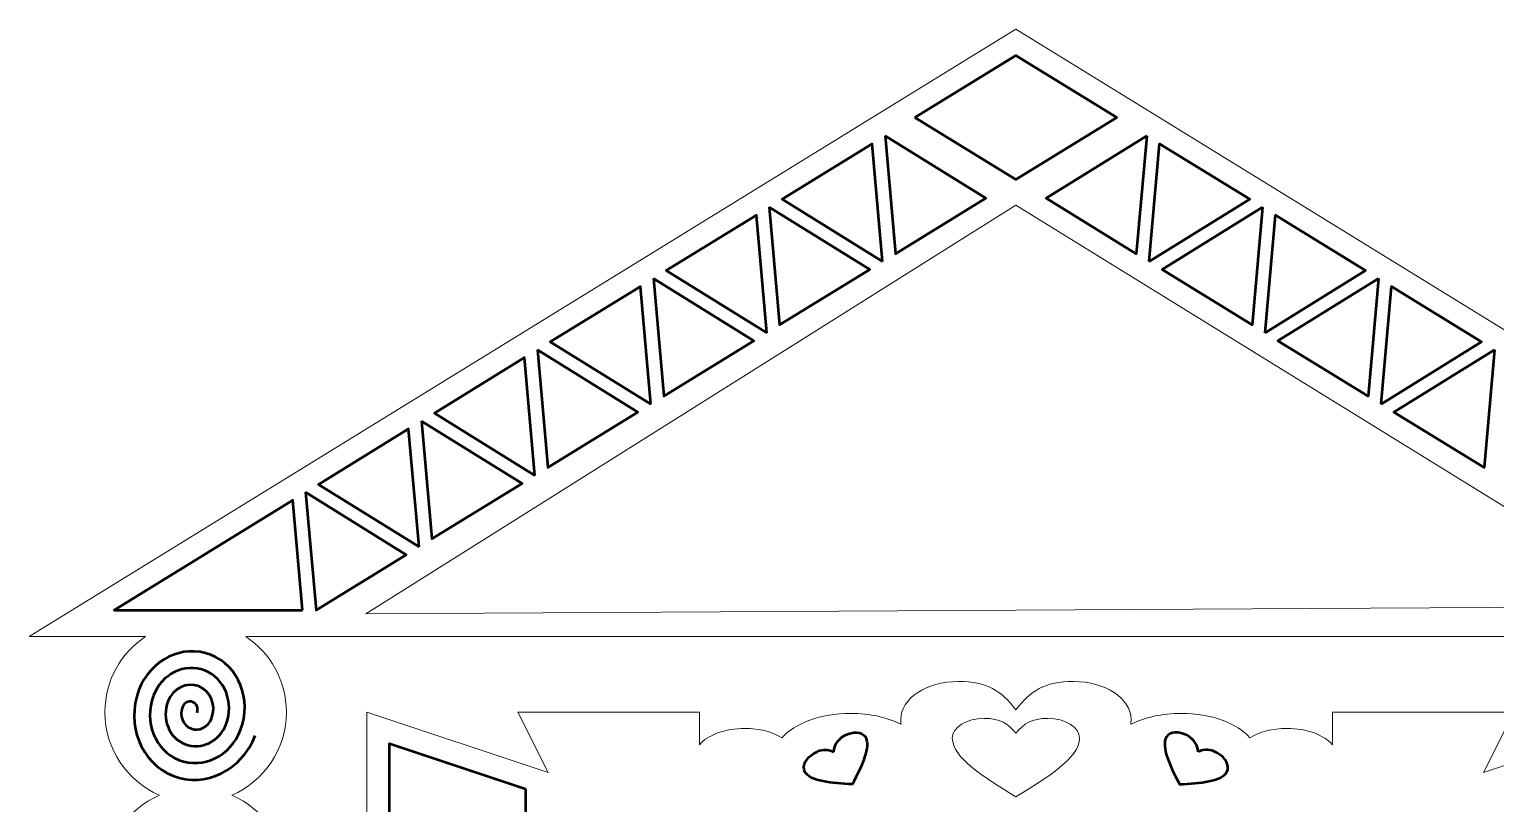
# Model space of a CAD drawing. Header units: centimetres. Extents: x -8.6 to 53, y -11.9 to 13.5.
# Drawn here: x 22.86 to 33.39, y 7.92 to 13.48 of the extents above; entities that cross this region are included whole.
import ezdxf

# ---------------------------------------------------------------- set-up
doc = ezdxf.new("R2010")
doc.units = ezdxf.units.CM
doc.header["$MEASUREMENT"] = 0
doc.layers.add('layer 2', color=7, linetype='Continuous')
doc.layers.add('layer 3', color=7, linetype='Continuous')

msp = doc.modelspace()

# ---------------------------------------------------------------- linework, layer by layer
at = {"layer": 'layer 2', "color": 242, "lineweight": 9}
for points, knots in [([(29.94722, 13.47698), (29.94722, 13.47698), (37.03106, 9.11633), (37.03106, 9.11633), (37.03106, 9.11633), (37.03106, 9.11633), (36.19698, 9.11633), (36.19698, 9.11633), (36.19698, 9.11633), (36.37252, 8.99964), (36.48823, 8.8001), (36.48823, 8.57351), (36.48823, 8.57351), (36.48823, 8.30643), (36.32748, 8.07694), (36.09747, 7.9764), (36.09747, 7.9764), (36.32748, 7.87586), (36.48823, 7.64638), (36.48823, 7.3793), (36.48823, 7.3793), (36.48823, 7.11221), (36.32748, 6.88273), (36.09747, 6.78219), (36.09747, 6.78219), (36.32748, 6.68165), (36.48823, 6.45216), (36.48823, 6.18508), (36.48823, 6.18508), (36.48823, 5.918), (36.32748, 5.68852), (36.09747, 5.58797), (36.09747, 5.58797), (36.32748, 5.48743), (36.48823, 5.25795), (36.48823, 4.99087), (36.48823, 4.99087), (36.48823, 4.72379), (36.32748, 4.4943), (36.09747, 4.39376), (36.09747, 4.39376), (36.32748, 4.29322), (36.48823, 4.06373), (36.48823, 3.79665), (36.48823, 3.79665), (36.48823, 3.57007), (36.37252, 3.37052), (36.19698, 3.25383), (36.19698, 3.25383), (36.19698, 3.25383), (37.03106, 3.25383), (37.03106, 3.25383), (37.03106, 3.25383), (37.03106, 3.25383), (37.03106, -1.52302), (37.03106, -1.52302), (37.03106, -1.52302), (37.03106, -1.52302), (22.86335, -1.52302), (22.86335, -1.52302), (22.86335, -1.52302), (22.86335, -1.52302), (22.86335, 3.25383), (22.86335, 3.25383), (22.86335, 3.25383), (22.86335, 3.25383), (23.69744, 3.25383), (23.69744, 3.25383), (23.69744, 3.25383), (23.5219, 3.37052), (23.40618, 3.57007), (23.40618, 3.79665), (23.40618, 3.79665), (23.40618, 4.06373), (23.56693, 4.29322), (23.79695, 4.39376), (23.79695, 4.39376), (23.56693, 4.4943), (23.40618, 4.72379), (23.40618, 4.99087), (23.40618, 4.99087), (23.40618, 5.25795), (23.56693, 5.48743), (23.79695, 5.58797), (23.79695, 5.58797), (23.56693, 5.68852), (23.40618, 5.918), (23.40618, 6.18508), (23.40618, 6.18508), (23.40618, 6.45216), (23.56693, 6.68165), (23.79695, 6.78219), (23.79695, 6.78219), (23.56693, 6.88273), (23.40618, 7.11221), (23.40618, 7.3793), (23.40618, 7.3793), (23.40618, 7.64638), (23.56693, 7.87586), (23.79695, 7.9764), (23.79695, 7.9764), (23.56693, 8.07694), (23.40618, 8.30643), (23.40618, 8.57351), (23.40618, 8.57351), (23.40618, 8.8001), (23.5219, 8.99964), (23.69744, 9.11633), (23.69744, 9.11633), (23.69744, 9.11633), (22.86335, 9.11633), (22.86335, 9.11633), (22.86335, 9.11633), (22.86335, 9.11633), (29.94722, 13.47698), (29.94722, 13.47698)], [0, 0, 0, 0, 0.03333333, 0.03333333, 0.03333333, 0.03333333, 0.06666667, 0.06666667, 0.06666667, 0.06666667, 0.1, 0.1, 0.1, 0.1, 0.13333333, 0.13333333, 0.13333333, 0.13333333, 0.16666667, 0.16666667, 0.16666667, 0.16666667, 0.2, 0.2, 0.2, 0.2, 0.23333333, 0.23333333, 0.23333333, 0.23333333, 0.26666667, 0.26666667, 0.26666667, 0.26666667, 0.3, 0.3, 0.3, 0.3, 0.33333333, 0.33333333, 0.33333333, 0.33333333, 0.36666667, 0.36666667, 0.36666667, 0.36666667, 0.4, 0.4, 0.4, 0.4, 0.43333333, 0.43333333, 0.43333333, 0.43333333, 0.46666667, 0.46666667, 0.46666667, 0.46666667, 0.5, 0.5, 0.5, 0.5, 0.53333333, 0.53333333, 0.53333333, 0.53333333, 0.56666667, 0.56666667, 0.56666667, 0.56666667, 0.6, 0.6, 0.6, 0.6, 0.63333333, 0.63333333, 0.63333333, 0.63333333, 0.66666667, 0.66666667, 0.66666667, 0.66666667, 0.7, 0.7, 0.7, 0.7, 0.73333333, 0.73333333, 0.73333333, 0.73333333, 0.76666667, 0.76666667, 0.76666667, 0.76666667, 0.8, 0.8, 0.8, 0.8, 0.83333333, 0.83333333, 0.83333333, 0.83333333, 0.86666667, 0.86666667, 0.86666667, 0.86666667, 0.9, 0.9, 0.9, 0.9, 0.93333333, 0.93333333, 0.93333333, 0.93333333, 1, 1, 1, 1]), ([(34.61551, 9.3328), (34.61551, 9.3328), (25.27892, 9.27852), (25.27892, 9.27852), (25.27892, 9.27852), (25.27892, 9.27852), (29.94719, 12.21357), (29.94719, 12.21357), (29.94719, 12.21357), (29.94719, 12.21357), (34.61551, 9.3328), (34.61551, 9.3328)], [0, 0, 0, 0, 0.25, 0.25, 0.25, 0.25, 0.5, 0.5, 0.5, 0.5, 1, 1, 1, 1]), ([(33.30541, 8.13925), (33.30541, 8.13925), (34.60819, 8.57351), (34.60819, 8.57351), (34.60819, 8.57351), (34.60819, 8.57351), (34.60819, 3.57953), (34.60819, 3.57953), (34.60819, 3.57953), (34.60819, 3.57953), (33.52254, 3.76048), (33.52254, 3.76048), (33.52254, 3.76048), (33.52254, 3.76048), (33.52254, 3.25383), (33.52254, 3.25383), (33.52254, 3.25383), (33.52254, 3.25383), (35.47671, 3.25383), (35.47671, 3.25383), (35.47671, 3.25383), (35.30117, 3.37052), (35.18546, 3.57007), (35.18546, 3.79665), (35.18546, 3.79665), (35.18546, 4.06373), (35.34621, 4.29322), (35.57622, 4.39376), (35.57622, 4.39376), (35.34621, 4.4943), (35.18546, 4.72379), (35.18546, 4.99087), (35.18546, 4.99087), (35.18546, 5.25795), (35.34621, 5.48743), (35.57622, 5.58797), (35.57622, 5.58797), (35.34621, 5.68852), (35.18546, 5.918), (35.18546, 6.18508), (35.18546, 6.18508), (35.18546, 6.45216), (35.34621, 6.68165), (35.57622, 6.78219), (35.57622, 6.78219), (35.34621, 6.88273), (35.18546, 7.11221), (35.18546, 7.3793), (35.18546, 7.3793), (35.18546, 7.64638), (35.34621, 7.87586), (35.57622, 7.9764), (35.57622, 7.9764), (35.34621, 8.07694), (35.18546, 8.30643), (35.18546, 8.57351), (35.18546, 8.57351), (35.18546, 8.8001), (35.30117, 8.99964), (35.47671, 9.11633), (35.47671, 9.11633), (35.47671, 9.11633), (24.4177, 9.11633), (24.4177, 9.11633), (24.4177, 9.11633), (24.59324, 8.99964), (24.70896, 8.8001), (24.70896, 8.57351), (24.70896, 8.57351), (24.70896, 8.30643), (24.54821, 8.07694), (24.31819, 7.9764), (24.31819, 7.9764), (24.54821, 7.87586), (24.70896, 7.64638), (24.70896, 7.3793), (24.70896, 7.3793), (24.70896, 7.11221), (24.54821, 6.88273), (24.31819, 6.78219), (24.31819, 6.78219), (24.54821, 6.68165), (24.70896, 6.45216), (24.70896, 6.18508), (24.70896, 6.18508), (24.70896, 5.918), (24.54821, 5.68852), (24.31819, 5.58797), (24.31819, 5.58797), (24.54821, 5.48743), (24.70896, 5.25795), (24.70896, 4.99087), (24.70896, 4.99087), (24.70896, 4.72379), (24.54821, 4.4943), (24.31819, 4.39376), (24.31819, 4.39376), (24.54821, 4.29322), (24.70896, 4.06373), (24.70896, 3.79665), (24.70896, 3.79665), (24.70896, 3.57007), (24.59324, 3.37052), (24.4177, 3.25383), (24.4177, 3.25383), (24.4177, 3.25383), (26.37187, 3.25383), (26.37187, 3.25383), (26.37187, 3.25383), (26.37187, 3.25383), (26.37187, 3.76048), (26.37187, 3.76048), (26.37187, 3.76048), (26.37187, 3.76048), (25.28622, 3.57953), (25.28622, 3.57953), (25.28622, 3.57953), (25.28622, 3.57953), (25.28622, 8.57351), (25.28622, 8.57351), (25.28622, 8.57351), (25.28622, 8.57351), (26.589, 8.13925), (26.589, 8.13925), (26.589, 8.13925), (26.589, 8.13925), (26.37187, 8.57351), (26.37187, 8.57351), (26.37187, 8.57351), (26.37187, 8.57351), (27.67465, 8.57351), (27.67465, 8.57351), (27.67465, 8.57351), (27.67465, 8.57351), (27.67465, 8.33947), (27.67465, 8.33947), (27.67465, 8.33947), (27.73369, 8.40852), (27.85734, 8.45606), (28.00034, 8.45606), (28.00034, 8.45606), (28.10562, 8.45606), (28.2004, 8.43029), (28.26664, 8.38916), (28.26664, 8.38916), (28.35867, 8.49336), (28.54518, 8.56463), (28.7603, 8.56463), (28.7603, 8.56463), (28.89888, 8.56463), (29.02558, 8.53506), (29.12281, 8.48615), (29.12281, 8.48615), (29.12136, 8.49767), (29.12057, 8.50919), (29.12057, 8.5207), (29.12057, 8.5207), (29.12057, 8.67134), (29.30574, 8.79358), (29.53388, 8.79358), (29.53388, 8.79358), (29.74055, 8.79358), (29.84389, 8.72537), (29.94721, 8.58893), (29.94721, 8.58893), (30.05053, 8.72537), (30.15386, 8.79358), (30.36054, 8.79358), (30.36054, 8.79358), (30.58867, 8.79358), (30.77384, 8.67134), (30.77384, 8.5207), (30.77384, 8.5207), (30.77384, 8.50919), (30.77305, 8.49768), (30.77161, 8.48615), (30.77161, 8.48615), (30.86884, 8.53505), (30.99553, 8.56463), (31.13412, 8.56463), (31.13412, 8.56463), (31.34924, 8.56463), (31.53574, 8.49336), (31.62777, 8.38916), (31.62777, 8.38916), (31.69402, 8.43029), (31.78881, 8.45606), (31.89407, 8.45606), (31.89407, 8.45606), (32.03707, 8.45606), (32.16073, 8.40852), (32.21976, 8.33947), (32.21976, 8.33947), (32.21976, 8.33947), (32.21976, 8.57351), (32.21976, 8.57351), (32.21976, 8.57351), (32.21976, 8.57351), (33.52254, 8.57351), (33.52254, 8.57351), (33.52254, 8.57351), (33.52254, 8.57351), (33.30541, 8.13925), (33.30541, 8.13925)], [0, 0, 0, 0, 0.01923077, 0.01923077, 0.01923077, 0.01923077, 0.03846154, 0.03846154, 0.03846154, 0.03846154, 0.05769231, 0.05769231, 0.05769231, 0.05769231, 0.07692308, 0.07692308, 0.07692308, 0.07692308, 0.09615385, 0.09615385, 0.09615385, 0.09615385, 0.11538462, 0.11538462, 0.11538462, 0.11538462, 0.13461538, 0.13461538, 0.13461538, 0.13461538, 0.15384615, 0.15384615, 0.15384615, 0.15384615, 0.17307692, 0.17307692, 0.17307692, 0.17307692, 0.19230769, 0.19230769, 0.19230769, 0.19230769, 0.21153846, 0.21153846, 0.21153846, 0.21153846, 0.23076923, 0.23076923, 0.23076923, 0.23076923, 0.25, 0.25, 0.25, 0.25, 0.26923077, 0.26923077, 0.26923077, 0.26923077, 0.28846154, 0.28846154, 0.28846154, 0.28846154, 0.30769231, 0.30769231, 0.30769231, 0.30769231, 0.32692308, 0.32692308, 0.32692308, 0.32692308, 0.34615385, 0.34615385, 0.34615385, 0.34615385, 0.36538462, 0.36538462, 0.36538462, 0.36538462, 0.38461538, 0.38461538, 0.38461538, 0.38461538, 0.40384615, 0.40384615, 0.40384615, 0.40384615, 0.42307692, 0.42307692, 0.42307692, 0.42307692, 0.44230769, 0.44230769, 0.44230769, 0.44230769, 0.46153846, 0.46153846, 0.46153846, 0.46153846, 0.48076923, 0.48076923, 0.48076923, 0.48076923, 0.5, 0.5, 0.5, 0.5, 0.51923077, 0.51923077, 0.51923077, 0.51923077, 0.53846154, 0.53846154, 0.53846154, 0.53846154, 0.55769231, 0.55769231, 0.55769231, 0.55769231, 0.57692308, 0.57692308, 0.57692308, 0.57692308, 0.59615385, 0.59615385, 0.59615385, 0.59615385, 0.61538462, 0.61538462, 0.61538462, 0.61538462, 0.63461538, 0.63461538, 0.63461538, 0.63461538, 0.65384615, 0.65384615, 0.65384615, 0.65384615, 0.67307692, 0.67307692, 0.67307692, 0.67307692, 0.69230769, 0.69230769, 0.69230769, 0.69230769, 0.71153846, 0.71153846, 0.71153846, 0.71153846, 0.73076923, 0.73076923, 0.73076923, 0.73076923, 0.75, 0.75, 0.75, 0.75, 0.76923077, 0.76923077, 0.76923077, 0.76923077, 0.78846154, 0.78846154, 0.78846154, 0.78846154, 0.80769231, 0.80769231, 0.80769231, 0.80769231, 0.82692308, 0.82692308, 0.82692308, 0.82692308, 0.84615385, 0.84615385, 0.84615385, 0.84615385, 0.86538462, 0.86538462, 0.86538462, 0.86538462, 0.88461538, 0.88461538, 0.88461538, 0.88461538, 0.90384615, 0.90384615, 0.90384615, 0.90384615, 0.92307692, 0.92307692, 0.92307692, 0.92307692, 0.94230769, 0.94230769, 0.94230769, 0.94230769, 0.96153846, 0.96153846, 0.96153846, 0.96153846, 1, 1, 1, 1]), ([(29.94721, 8.4224), (30.00429, 8.49291), (30.0614, 8.52816), (30.17558, 8.52816), (30.17558, 8.52816), (30.30166, 8.52816), (30.40396, 8.465), (30.40396, 8.38715), (30.40396, 8.38715), (30.40396, 8.24612), (30.17558, 8.1051), (29.94721, 7.96408), (29.94721, 7.96408), (29.71883, 8.1051), (29.49046, 8.24612), (29.49046, 8.38715), (29.49046, 8.38715), (29.49046, 8.465), (29.59276, 8.52816), (29.71883, 8.52816), (29.71883, 8.52816), (29.83302, 8.52816), (29.89012, 8.49291), (29.94721, 8.4224)], [0, 0, 0, 0, 0.14285714, 0.14285714, 0.14285714, 0.14285714, 0.28571429, 0.28571429, 0.28571429, 0.28571429, 0.42857143, 0.42857143, 0.42857143, 0.42857143, 0.57142857, 0.57142857, 0.57142857, 0.57142857, 0.71428571, 0.71428571, 0.71428571, 0.71428571, 1, 1, 1, 1])]:
    msp.add_open_spline(points, degree=3, knots=knots, dxfattribs=at)
at = {"layer": 'layer 3', "color": 250, "lineweight": 50}
for points, knots in [([(29.22206, 12.84354), (29.22206, 12.84354), (29.94723, 13.28968), (29.94723, 13.28968), (29.94723, 13.28968), (29.94723, 13.28968), (30.67238, 12.84355), (30.67238, 12.84355), (30.67238, 12.84355), (30.67238, 12.84355), (29.94722, 12.39741), (29.94722, 12.39741), (29.94722, 12.39741), (29.94722, 12.39741), (29.22206, 12.84354), (29.22206, 12.84354)], [0, 0, 0, 0, 0.2, 0.2, 0.2, 0.2, 0.4, 0.4, 0.4, 0.4, 0.6, 0.6, 0.6, 0.6, 1, 1, 1, 1]), ([(28.99035, 11.80875), (28.99035, 11.80875), (28.26852, 12.25692), (28.26852, 12.25692), (28.26852, 12.25692), (28.26852, 12.25692), (28.91578, 12.65512), (28.91578, 12.65512), (28.91578, 12.65512), (28.91578, 12.65512), (28.99035, 11.80875), (28.99035, 11.80875)], [0, 0, 0, 0, 0.25, 0.25, 0.25, 0.25, 0.5, 0.5, 0.5, 0.5, 1, 1, 1, 1]), ([(29.00825, 12.712), (29.00825, 12.712), (29.73009, 12.26383), (29.73009, 12.26383), (29.73009, 12.26383), (29.73009, 12.26383), (29.08283, 11.86563), (29.08283, 11.86563), (29.08283, 11.86563), (29.08283, 11.86563), (29.00825, 12.712), (29.00825, 12.712)], [0, 0, 0, 0, 0.25, 0.25, 0.25, 0.25, 0.5, 0.5, 0.5, 0.5, 1, 1, 1, 1]), ([(30.88618, 12.71201), (30.88618, 12.71201), (30.16435, 12.26384), (30.16435, 12.26384), (30.16435, 12.26384), (30.16435, 12.26384), (30.81161, 11.86564), (30.81161, 11.86564), (30.81161, 11.86564), (30.81161, 11.86564), (30.88618, 12.71201), (30.88618, 12.71201)], [0, 0, 0, 0, 0.25, 0.25, 0.25, 0.25, 0.5, 0.5, 0.5, 0.5, 1, 1, 1, 1]), ([(30.90408, 11.80876), (30.90408, 11.80876), (31.62592, 12.25693), (31.62592, 12.25693), (31.62592, 12.25693), (31.62592, 12.25693), (30.97866, 12.65513), (30.97866, 12.65513), (30.97866, 12.65513), (30.97866, 12.65513), (30.90408, 11.80876), (30.90408, 11.80876)], [0, 0, 0, 0, 0.25, 0.25, 0.25, 0.25, 0.5, 0.5, 0.5, 0.5, 1, 1, 1, 1]), ([(28.15814, 11.29675), (28.15814, 11.29675), (27.43631, 11.74493), (27.43631, 11.74493), (27.43631, 11.74493), (27.43631, 11.74493), (28.08357, 12.14313), (28.08357, 12.14313), (28.08357, 12.14313), (28.08357, 12.14313), (28.15814, 11.29675), (28.15814, 11.29675)], [0, 0, 0, 0, 0.25, 0.25, 0.25, 0.25, 0.5, 0.5, 0.5, 0.5, 1, 1, 1, 1]), ([(28.17604, 12.20001), (28.17604, 12.20001), (28.89788, 11.75183), (28.89788, 11.75183), (28.89788, 11.75183), (28.89788, 11.75183), (28.25062, 11.35364), (28.25062, 11.35364), (28.25062, 11.35364), (28.25062, 11.35364), (28.17604, 12.20001), (28.17604, 12.20001)], [0, 0, 0, 0, 0.25, 0.25, 0.25, 0.25, 0.5, 0.5, 0.5, 0.5, 1, 1, 1, 1]), ([(31.71839, 12.20002), (31.71839, 12.20002), (30.99656, 11.75184), (30.99656, 11.75184), (30.99656, 11.75184), (30.99656, 11.75184), (31.64382, 11.35365), (31.64382, 11.35365), (31.64382, 11.35365), (31.64382, 11.35365), (31.71839, 12.20002), (31.71839, 12.20002)], [0, 0, 0, 0, 0.25, 0.25, 0.25, 0.25, 0.5, 0.5, 0.5, 0.5, 1, 1, 1, 1]), ([(31.73629, 11.29676), (31.73629, 11.29676), (32.45813, 11.74494), (32.45813, 11.74494), (32.45813, 11.74494), (32.45813, 11.74494), (31.81087, 12.14314), (31.81087, 12.14314), (31.81087, 12.14314), (31.81087, 12.14314), (31.73629, 11.29676), (31.73629, 11.29676)], [0, 0, 0, 0, 0.25, 0.25, 0.25, 0.25, 0.5, 0.5, 0.5, 0.5, 1, 1, 1, 1]), ([(27.34383, 11.68801), (27.34383, 11.68801), (28.06566, 11.23984), (28.06566, 11.23984), (28.06566, 11.23984), (28.06566, 11.23984), (27.4184, 10.84164), (27.4184, 10.84164), (27.4184, 10.84164), (27.4184, 10.84164), (27.34383, 11.68801), (27.34383, 11.68801)], [0, 0, 0, 0, 0.25, 0.25, 0.25, 0.25, 0.5, 0.5, 0.5, 0.5, 1, 1, 1, 1]), ([(32.55061, 11.68803), (32.55061, 11.68803), (31.82877, 11.23985), (31.82877, 11.23985), (31.82877, 11.23985), (31.82877, 11.23985), (32.47603, 10.84165), (32.47603, 10.84165), (32.47603, 10.84165), (32.47603, 10.84165), (32.55061, 11.68803), (32.55061, 11.68803)], [0, 0, 0, 0, 0.25, 0.25, 0.25, 0.25, 0.5, 0.5, 0.5, 0.5, 1, 1, 1, 1]), ([(27.32593, 10.78476), (27.32593, 10.78476), (26.60409, 11.23294), (26.60409, 11.23294), (26.60409, 11.23294), (26.60409, 11.23294), (27.25135, 11.63113), (27.25135, 11.63113), (27.25135, 11.63113), (27.25135, 11.63113), (27.32593, 10.78476), (27.32593, 10.78476)], [0, 0, 0, 0, 0.25, 0.25, 0.25, 0.25, 0.5, 0.5, 0.5, 0.5, 1, 1, 1, 1]), ([(32.56851, 10.78477), (32.56851, 10.78477), (33.29034, 11.23295), (33.29034, 11.23295), (33.29034, 11.23295), (33.29034, 11.23295), (32.64308, 11.63114), (32.64308, 11.63114), (32.64308, 11.63114), (32.64308, 11.63114), (32.56851, 10.78477), (32.56851, 10.78477)], [0, 0, 0, 0, 0.25, 0.25, 0.25, 0.25, 0.5, 0.5, 0.5, 0.5, 1, 1, 1, 1]), ([(26.51162, 11.17602), (26.51162, 11.17602), (27.23345, 10.72785), (27.23345, 10.72785), (27.23345, 10.72785), (27.23345, 10.72785), (26.58619, 10.32965), (26.58619, 10.32965), (26.58619, 10.32965), (26.58619, 10.32965), (26.51162, 11.17602), (26.51162, 11.17602)], [0, 0, 0, 0, 0.25, 0.25, 0.25, 0.25, 0.5, 0.5, 0.5, 0.5, 1, 1, 1, 1]), ([(33.38282, 11.17603), (33.38282, 11.17603), (32.66098, 10.72786), (32.66098, 10.72786), (32.66098, 10.72786), (32.66098, 10.72786), (33.30824, 10.32966), (33.30824, 10.32966), (33.30824, 10.32966), (33.30824, 10.32966), (33.38282, 11.17603), (33.38282, 11.17603)], [0, 0, 0, 0, 0.25, 0.25, 0.25, 0.25, 0.5, 0.5, 0.5, 0.5, 1, 1, 1, 1]), ([(26.49372, 10.27277), (26.49372, 10.27277), (25.77188, 10.72094), (25.77188, 10.72094), (25.77188, 10.72094), (25.77188, 10.72094), (26.41914, 11.11914), (26.41914, 11.11914), (26.41914, 11.11914), (26.41914, 11.11914), (26.49372, 10.27277), (26.49372, 10.27277)], [0, 0, 0, 0, 0.25, 0.25, 0.25, 0.25, 0.5, 0.5, 0.5, 0.5, 1, 1, 1, 1]), ([(25.6794, 10.66403), (25.6794, 10.66403), (26.40124, 10.21585), (26.40124, 10.21585), (26.40124, 10.21585), (26.40124, 10.21585), (25.75398, 9.81765), (25.75398, 9.81765), (25.75398, 9.81765), (25.75398, 9.81765), (25.6794, 10.66403), (25.6794, 10.66403)], [0, 0, 0, 0, 0.25, 0.25, 0.25, 0.25, 0.5, 0.5, 0.5, 0.5, 1, 1, 1, 1]), ([(25.6615, 9.76077), (25.6615, 9.76077), (24.93967, 10.20895), (24.93967, 10.20895), (24.93967, 10.20895), (24.93967, 10.20895), (25.58693, 10.60715), (25.58693, 10.60715), (25.58693, 10.60715), (25.58693, 10.60715), (25.6615, 9.76077), (25.6615, 9.76077)], [0, 0, 0, 0, 0.25, 0.25, 0.25, 0.25, 0.5, 0.5, 0.5, 0.5, 1, 1, 1, 1]), ([(24.84719, 10.15203), (24.84719, 10.15203), (25.56903, 9.70386), (25.56903, 9.70386), (25.56903, 9.70386), (25.56903, 9.70386), (24.92177, 9.30566), (24.92177, 9.30566), (24.92177, 9.30566), (24.92177, 9.30566), (24.84719, 10.15203), (24.84719, 10.15203)], [0, 0, 0, 0, 0.25, 0.25, 0.25, 0.25, 0.5, 0.5, 0.5, 0.5, 1, 1, 1, 1]), ([(24.8243, 9.30565), (24.8243, 9.30565), (23.47145, 9.30567), (23.47145, 9.30567), (23.47145, 9.30567), (23.47145, 9.30567), (24.75472, 10.09514), (24.75472, 10.09514), (24.75472, 10.09514), (24.75472, 10.09514), (24.8243, 9.30565), (24.8243, 9.30565)], [0, 0, 0, 0, 0.25, 0.25, 0.25, 0.25, 0.5, 0.5, 0.5, 0.5, 1, 1, 1, 1]), ([(24.06743, 8.56882), (24.07931, 8.60005), (24.06559, 8.63453), (24.03679, 8.64585), (24.03679, 8.64585), (24.00799, 8.65716), (23.97502, 8.64102), (23.96315, 8.60979), (23.96315, 8.60979), (23.9394, 8.54734), (23.96684, 8.47837), (24.02444, 8.45574), (24.02444, 8.45574), (24.08204, 8.43311), (24.14798, 8.4654), (24.17172, 8.52784), (24.17172, 8.52784), (24.20734, 8.62152), (24.16619, 8.72498), (24.07979, 8.75893), (24.07979, 8.75893), (23.99339, 8.79287), (23.89448, 8.74444), (23.85886, 8.65076), (23.85886, 8.65076), (23.81136, 8.52586), (23.86625, 8.38792), (23.98144, 8.34266), (23.98144, 8.34266), (24.09664, 8.2974), (24.22853, 8.36197), (24.27602, 8.48687), (24.27602, 8.48687), (24.33538, 8.643), (24.26678, 8.81543), (24.12278, 8.872), (24.12278, 8.872), (23.97878, 8.92858), (23.81393, 8.84787), (23.75456, 8.69174), (23.75456, 8.69174), (23.68333, 8.50439), (23.76566, 8.29747), (23.93845, 8.22959), (23.93845, 8.22959), (24.11124, 8.1617), (24.30907, 8.25854), (24.38031, 8.44589), (24.38031, 8.44589), (24.46342, 8.66448), (24.36737, 8.90588), (24.16578, 8.98509), (24.16578, 8.98509), (23.96419, 9.06429), (23.73338, 8.9513), (23.65027, 8.73271), (23.65027, 8.73271), (23.55529, 8.48291), (23.66506, 8.20702), (23.89545, 8.1165), (23.89545, 8.1165), (24.12585, 8.02598), (24.38962, 8.15511), (24.4846, 8.40492)], [0, 0, 0, 0, 0.05882353, 0.05882353, 0.05882353, 0.05882353, 0.11764706, 0.11764706, 0.11764706, 0.11764706, 0.17647059, 0.17647059, 0.17647059, 0.17647059, 0.23529412, 0.23529412, 0.23529412, 0.23529412, 0.29411765, 0.29411765, 0.29411765, 0.29411765, 0.35294118, 0.35294118, 0.35294118, 0.35294118, 0.41176471, 0.41176471, 0.41176471, 0.41176471, 0.47058824, 0.47058824, 0.47058824, 0.47058824, 0.52941176, 0.52941176, 0.52941176, 0.52941176, 0.58823529, 0.58823529, 0.58823529, 0.58823529, 0.64705882, 0.64705882, 0.64705882, 0.64705882, 0.70588235, 0.70588235, 0.70588235, 0.70588235, 0.76470588, 0.76470588, 0.76470588, 0.76470588, 0.82352941, 0.82352941, 0.82352941, 0.82352941, 0.88235294, 0.88235294, 0.88235294, 0.88235294, 1, 1, 1, 1]), ([(28.63885, 8.28819), (28.59103, 8.30835), (28.55356, 8.3106), (28.49928, 8.27927), (28.49928, 8.27927), (28.43937, 8.24468), (28.40928, 8.1845), (28.43212, 8.14495), (28.43212, 8.14495), (28.47349, 8.07329), (28.6234, 8.06429), (28.7733, 8.0553), (28.7733, 8.0553), (28.84047, 8.18962), (28.90763, 8.32394), (28.86626, 8.3956), (28.86626, 8.3956), (28.84342, 8.43515), (28.77626, 8.43918), (28.71635, 8.40459), (28.71635, 8.40459), (28.66208, 8.37326), (28.64529, 8.33968), (28.63885, 8.28819)], [0, 0, 0, 0, 0.14285714, 0.14285714, 0.14285714, 0.14285714, 0.28571429, 0.28571429, 0.28571429, 0.28571429, 0.42857143, 0.42857143, 0.42857143, 0.42857143, 0.57142857, 0.57142857, 0.57142857, 0.57142857, 0.71428571, 0.71428571, 0.71428571, 0.71428571, 1, 1, 1, 1]), ([(31.25557, 8.28819), (31.30338, 8.30835), (31.34086, 8.3106), (31.39513, 8.27927), (31.39513, 8.27927), (31.45504, 8.24468), (31.48513, 8.1845), (31.46229, 8.14495), (31.46229, 8.14495), (31.42092, 8.07329), (31.27102, 8.06429), (31.12111, 8.0553), (31.12111, 8.0553), (31.05394, 8.18962), (30.98678, 8.32394), (31.02816, 8.3956), (31.02816, 8.3956), (31.05099, 8.43515), (31.11815, 8.43918), (31.17806, 8.40459), (31.17806, 8.40459), (31.23233, 8.37326), (31.24912, 8.33968), (31.25557, 8.28819)], [0, 0, 0, 0, 0.14285714, 0.14285714, 0.14285714, 0.14285714, 0.28571429, 0.28571429, 0.28571429, 0.28571429, 0.42857143, 0.42857143, 0.42857143, 0.42857143, 0.57142857, 0.57142857, 0.57142857, 0.57142857, 0.71428571, 0.71428571, 0.71428571, 0.71428571, 1, 1, 1, 1]), ([(26.42615, 8.02188), (26.42615, 8.02188), (25.44907, 8.34758), (25.44907, 8.34758), (25.44907, 8.34758), (25.44907, 8.34758), (25.44907, 3.77177), (25.44907, 3.77177), (25.44907, 3.77177), (25.44907, 3.77177), (26.42615, 3.93462), (26.42615, 3.93462), (26.42615, 3.93462), (26.42615, 3.93462), (26.42615, 8.02188), (26.42615, 8.02188)], [0, 0, 0, 0, 0.2, 0.2, 0.2, 0.2, 0.4, 0.4, 0.4, 0.4, 0.6, 0.6, 0.6, 0.6, 1, 1, 1, 1])]:
    msp.add_open_spline(points, degree=3, knots=knots, dxfattribs=at)

doc.saveas('drawing.dxf')
